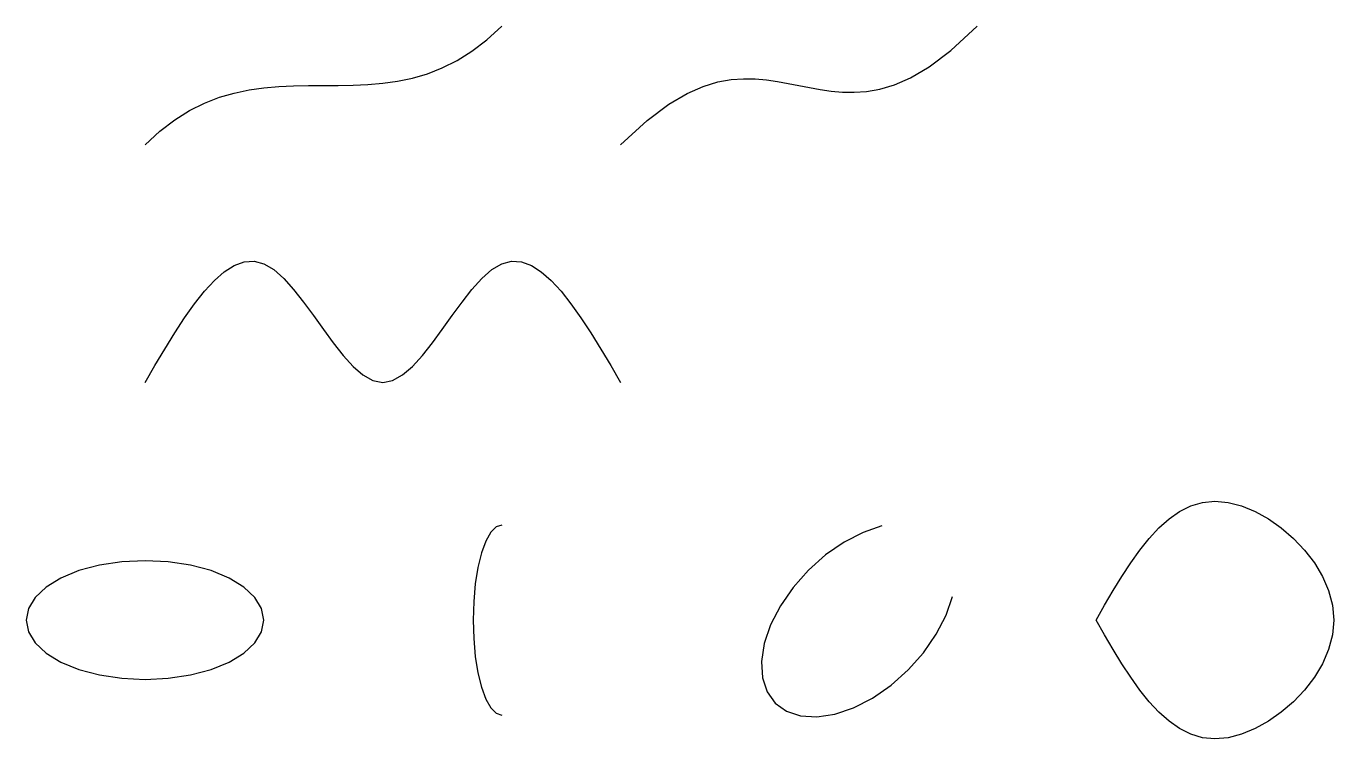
# Model space of a CAD drawing. Extents: x -10 to 100, y -10 to 50.
import ezdxf

# ---------------------------------------------------------------- set-up
doc = ezdxf.new("R2010")
doc.units = 0
doc.layers.get('0').update_dxf_attribs({"linetype": 'CONTINUOUS'})

msp = doc.modelspace()

# ---------------------------------------------------------------- linework, layer by layer
for points in [[(0, 40), (1.25, 41.15), (2.5, 42.11), (3.75, 42.89), (5, 43.52), (6.25, 44.01), (7.5, 44.37), (8.75, 44.64), (10, 44.81), (11.25, 44.92), (12.5, 44.98), (13.75, 45), (15, 45), (16.25, 45), (17.5, 45.02), (18.75, 45.08), (20, 45.19), (21.25, 45.36), (22.5, 45.62), (23.75, 45.99), (25, 46.48), (26.25, 47.11), (27.5, 47.89), (28.75, 48.85), (30, 50)], [(40, 40), (42.23, 42.05), (44.05, 43.42), (45.6, 44.34), (46.96, 44.93), (48.18, 45.3), (49.3, 45.5), (50.34, 45.57), (51.33, 45.56), (52.28, 45.47), (53.2, 45.34), (54.11, 45.18), (55, 45), (55.89, 44.82), (56.8, 44.66), (57.72, 44.53), (58.67, 44.44), (59.66, 44.43), (60.7, 44.5), (61.82, 44.7), (63.04, 45.07), (64.4, 45.66), (65.95, 46.58), (67.77, 47.95), (70, 50)], [(0, 20), (0.83, 21.42), (1.67, 22.82), (2.5, 24.17), (3.33, 25.45), (4.17, 26.63), (5, 27.68), (5.83, 28.58), (6.67, 29.31), (7.5, 29.84), (8.33, 30.15), (9.17, 30.21), (10, 30), (10.83, 29.5), (11.67, 28.76), (12.5, 27.83), (13.33, 26.77), (14.17, 25.63), (15, 24.46), (15.83, 23.33), (16.67, 22.28), (17.5, 21.36), (18.33, 20.64), (19.17, 20.17), (20, 20), (20.83, 20.17), (21.67, 20.64), (22.5, 21.36), (23.33, 22.28), (24.17, 23.33), (25, 24.46), (25.83, 25.63), (26.67, 26.77), (27.5, 27.83), (28.33, 28.76), (29.17, 29.5), (30, 30), (30.83, 30.21), (31.67, 30.15), (32.5, 29.84), (33.33, 29.31), (34.17, 28.58), (35, 27.68), (35.83, 26.63), (36.67, 25.45), (37.5, 24.17), (38.33, 22.82), (39.17, 21.42), (40, 20)], [(30, 8), (29.53, 7.85), (29.08, 7.39), (28.67, 6.65), (28.3, 5.66), (28, 4.44), (27.78, 3.06), (27.65, 1.56), (27.6, 0), (27.65, -1.56), (27.78, -3.06), (28, -4.44), (28.3, -5.66), (28.67, -6.65), (29.08, -7.39), (29.53, -7.85), (30, -8)], [(61.98, 7.92), (60.4, 7.38), (58.8, 6.56), (57.25, 5.48), (55.8, 4.2), (54.52, 2.75), (53.44, 1.2), (52.62, -0.4), (52.08, -1.98), (51.85, -3.49), (51.93, -4.86), (52.32, -6.05), (53, -7), (53.95, -7.68), (55.14, -8.07), (56.51, -8.15), (58.02, -7.92), (59.6, -7.38), (61.2, -6.56), (62.75, -5.48), (64.2, -4.2), (65.48, -2.75), (66.56, -1.2), (67.38, 0.4), (67.92, 1.98)]]:
    msp.add_lwpolyline(points)
for points in [[(80, 0), (80.72, 1.25), (81.44, 2.48), (82.17, 3.67), (82.91, 4.81), (83.67, 5.89), (84.46, 6.88), (85.28, 7.76), (86.14, 8.52), (87.03, 9.14), (87.97, 9.61), (88.96, 9.9), (90, 10), (91.1, 9.9), (92.23, 9.61), (93.37, 9.14), (94.5, 8.52), (95.58, 7.76), (96.61, 6.88), (97.54, 5.89), (98.36, 4.81), (99.04, 3.67), (99.56, 2.48), (99.89, 1.25), (100, 0), (99.89, -1.25), (99.56, -2.48), (99.04, -3.67), (98.36, -4.81), (97.54, -5.89), (96.61, -6.88), (95.58, -7.76), (94.5, -8.52), (93.37, -9.14), (92.23, -9.61), (91.1, -9.9), (90, -10), (88.96, -9.9), (87.97, -9.61), (87.03, -9.14), (86.14, -8.52), (85.28, -7.76), (84.46, -6.88), (83.67, -5.89), (82.91, -4.81), (82.17, -3.67), (81.44, -2.48), (80.72, -1.25)], [(10, 0), (9.81, 0.98), (9.24, 1.91), (8.31, 2.78), (7.07, 3.54), (5.56, 4.16), (3.83, 4.62), (1.95, 4.9), (0, 5), (-1.95, 4.9), (-3.83, 4.62), (-5.56, 4.16), (-7.07, 3.54), (-8.31, 2.78), (-9.24, 1.91), (-9.81, 0.98), (-10, 0), (-9.81, -0.98), (-9.24, -1.91), (-8.31, -2.78), (-7.07, -3.54), (-5.56, -4.16), (-3.83, -4.62), (-1.95, -4.9), (0, -5), (1.95, -4.9), (3.83, -4.62), (5.56, -4.16), (7.07, -3.54), (8.31, -2.78), (9.24, -1.91), (9.81, -0.98)]]:
    msp.add_lwpolyline(points, close=True)

doc.saveas('drawing.dxf')
